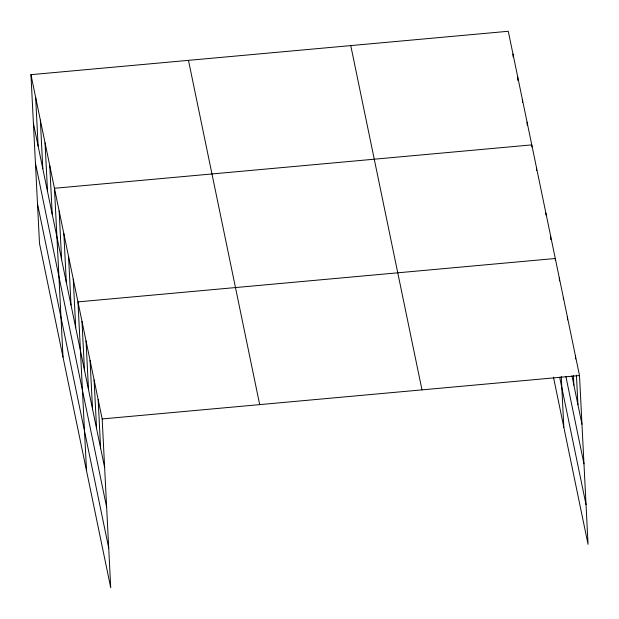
<?xml version="1.0" encoding="UTF-8"?>
<svg xmlns="http://www.w3.org/2000/svg" width="619" height="619" viewBox="0 0 619 619"><rect width="100%" height="100%" fill="white"/><g stroke="black" fill="none" stroke-linecap="round" stroke-linejoin="round"><path stroke-width="0.93" d="M30.95 74.667L102.174 418.939L110.724 587.725L39.5 243.453L30.95 74.667L508.276 31.275L579.5 375.547L588.05 544.333L553.456 377.103M102.174 418.939L579.5 375.547M571.971 375.903L581.968 424.216M565.905 376.53L583.972 463.855M559.669 377.226L586.038 504.694M350.756 45.589L421.98 389.869M188.47 60.345L259.694 404.625M33.418 123.328L104.642 467.608M35.422 162.967L106.646 507.247M37.496 203.806L108.72 548.086M575.461 356.041L575.608 358.904M576.428 375.122L577.929 404.702M573.411 375.656L573.89 385.196M567.391 317.021L567.538 319.884M563.352 297.515L563.452 299.426M559.321 278.008L559.468 280.871M555.382 260.406L555.282 258.494L77.963 301.886L86.513 470.672M561.263 376.507L563.832 427.28M550.585 235.777L550.778 239.592M545.881 213.052L545.981 214.963M536.48 167.61L536.627 170.473M531.876 146.796L531.775 144.885L54.457 188.277L63.006 357.062M527.079 122.16L527.226 125.023M522.374 99.442L522.521 102.305M517.677 76.717L517.871 80.532M512.973 53.992L513.12 56.855M98.142 399.433L100.603 448.094M94.103 379.927L96.572 428.588M90.065 360.413L92.533 409.082M86.033 340.907L88.494 389.568M81.994 321.393L84.463 370.061M73.259 279.161L75.727 327.83M68.554 256.444L71.023 305.105M63.858 233.719L66.318 282.38M59.153 210.994L61.621 259.663M49.752 165.552L52.22 214.22M45.055 142.834L47.516 191.495M40.351 120.109L42.819 168.77M35.654 97.384L38.115 146.053"/></g></svg>
